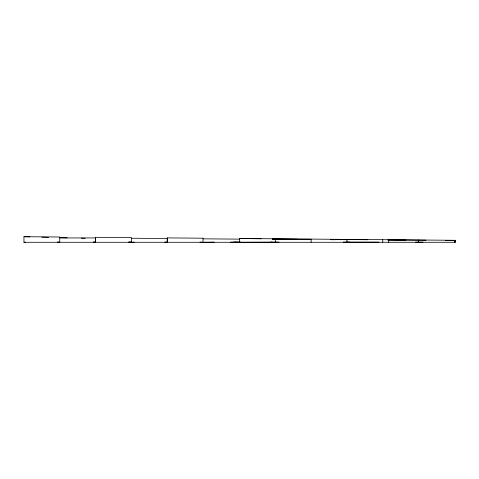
<?xml version="1.0" encoding="UTF-8"?>
<svg xmlns="http://www.w3.org/2000/svg" width="479" height="479" viewBox="0 0 479 479"><rect width="100%" height="100%" fill="white"/><g stroke="black" fill="none" stroke-linecap="round" stroke-linejoin="round"><path stroke-width="0.72" d="M134.324 242.14L131.39 242.284L131.39 237.608L95.578 237.309L95.578 242.284L93.339 242.117L95.578 242.284L95.584 237.937L59.767 237.937M59.761 242.284L57.57 242.111L59.761 242.284L59.761 237.009L23.95 236.716L23.95 242.284L455.044 242.284L455.05 240.626L455.044 240.296L239.494 238.506L239.494 242.284L272.323 242.134M445.368 240.548L455.05 240.626L455.044 242.284L455.044 240.464L445.368 240.38M455.044 241.781L455.044 241.29M214.185 242.134L203.018 242.284L203.018 238.201L167.303 237.907L167.207 242.284L164.962 242.152M167.303 237.907L167.207 242.284L165.01 242.134M23.95 242.284L25.411 242.134M240.961 242.152L230.567 242.129M272.389 239.237L310.38 239.261M345.61 242.284L349.921 242.123M270.833 242.129L279.041 242.117M415.58 242.123L423.035 242.123M272.323 238.979L275.311 238.967M343.209 242.117L379.021 242.134M330.522 239.428L367.83 239.739M387.972 239.901L426.011 240.219M330.522 239.59L348.431 239.739M387.972 240.069L405.881 240.219M131.39 238.237L167.303 238.536M203.018 238.829L239.494 239.135M239.494 238.506L261.133 238.787M272.323 238.931L297.693 239.255M330.522 239.68L335.001 239.739M23.95 236.716L29.92 236.871M41.859 237.177L48.571 237.35M59.761 237.638L67.228 237.835M81.406 238.201L85.136 238.297M233.542 242.134L239.494 242.284L235.027 242.129M200.042 242.14L203.018 242.284M128.408 242.123L131.39 242.284L129.929 242.158M94.118 242.134L95.578 242.284M95.578 237.309L95.584 238.566M455.044 240.296L455.044 242.284M418.568 239.991L418.568 242.284M388.72 239.745L388.72 242.284M382.751 239.698L382.751 242.284M346.94 239.398L346.94 242.284M311.122 239.099L311.122 242.284M275.311 238.805L275.311 242.284M131.39 242.284L129.156 242.146L131.39 242.284"/></g></svg>
